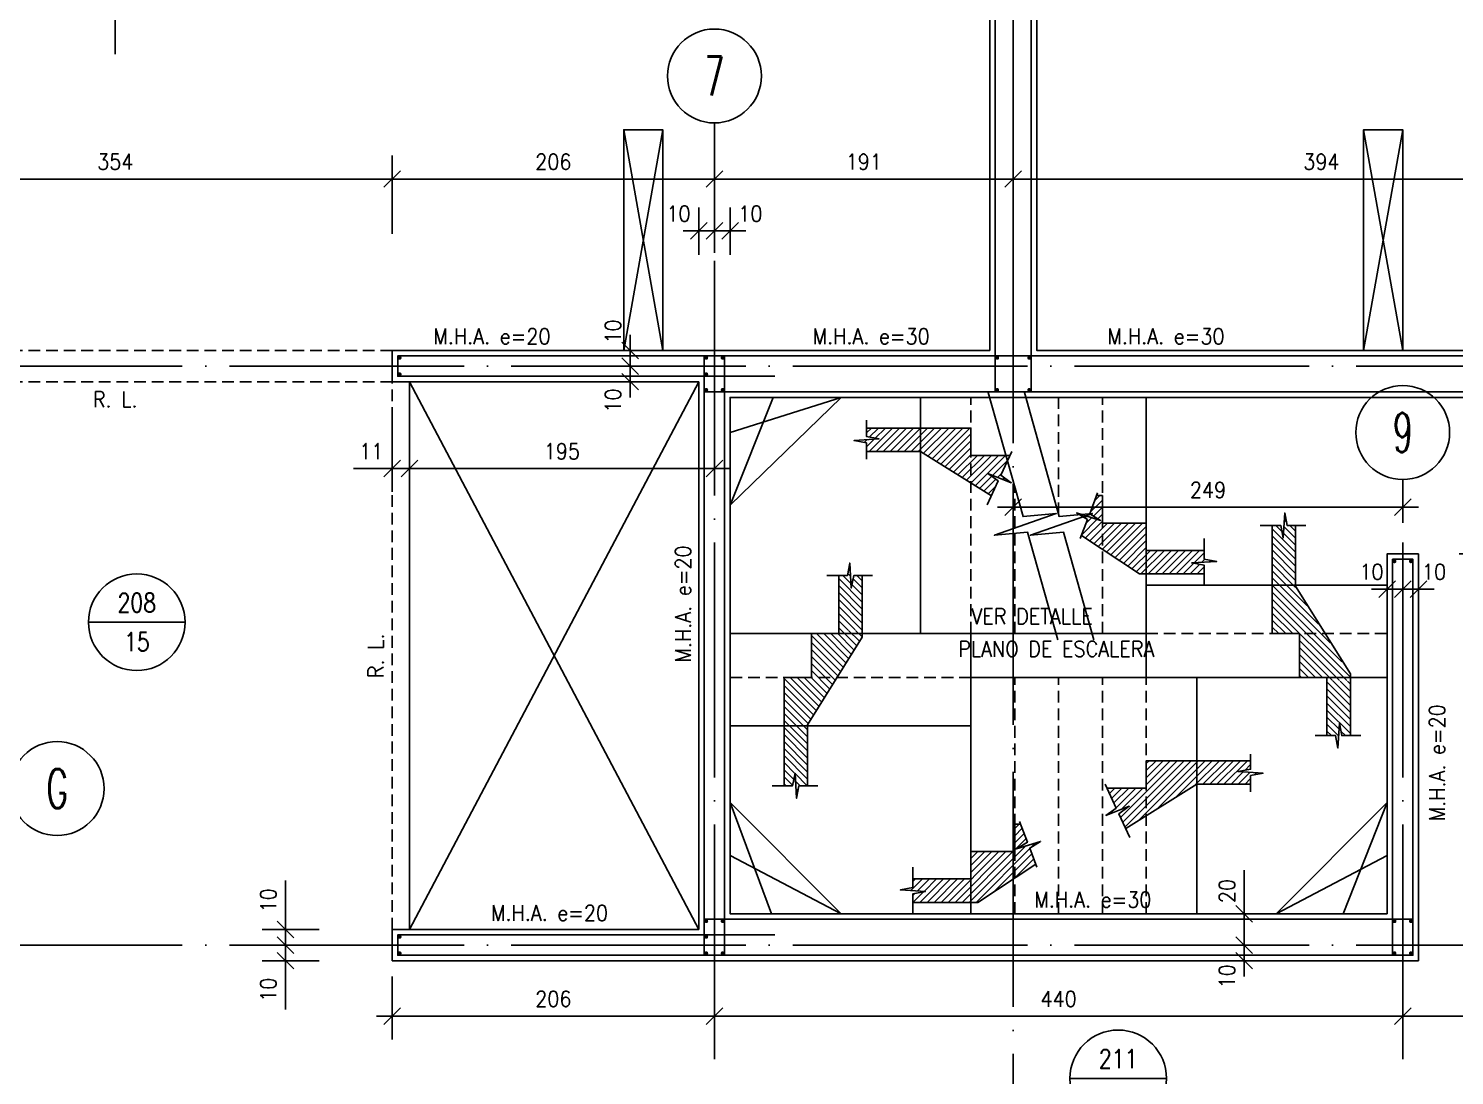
# Model space of a CAD drawing. Extents: x 2771 to 11885, y 4059 to 11529.
# Drawn here: x 5439 to 6351, y 5444 to 6113 of the extents above; entities that cross this region are included whole.
import ezdxf
from ezdxf.enums import TextEntityAlignment as Align

# ---------------------------------------------------------------- set-up
doc = ezdxf.new("R2010")
doc.units = 0
doc.header["$LTSCALE"] = 60
doc.header["$PDMODE"] = 1
doc.linetypes.add('EJES', pattern=[3, 2.5, -0.25, 0, -0.25])
doc.linetypes.add('HIDDEN2', pattern=[0.1875, 0.125, -0.0625])
doc.layers.get('0').update_dxf_attribs({"linetype": 'CONTINUOUS'})
doc.layers.get('DEFPOINTS').update_dxf_attribs({"linetype": 'CONTINUOUS'})
for name, color, linetype in [('CAJA', 1, 'CONTINUOUS'), ('CAJAP', 3, 'HIDDEN2'), ('COTAS', 3, 'CONTINUOUS'), ('CRUCES', 9, 'CONTINUOUS'), ('EJES', 1, 'EJES'), ('MALLA', 1, 'CONTINUOUS'), ('MUROS', 4, 'CONTINUOUS'), ('REFUERZOS', 3, 'HIDDEN2'), ('SECCION', 1, 'CONTINUOUS'), ('SHAFT', 1, 'CONTINUOUS'), ('TEXTOS', 2, 'CONTINUOUS'), ('VIGAS', 2, 'CONTINUOUS')]:
    doc.layers.add(name, color=color, linetype=linetype)
doc.layers.add('RLA-LOSAS', color=3, linetype='CONTINUOUS', lineweight=9)
doc.styles.add('COTAS', font='romans.shx', dxfattribs={"width": 0.9})
doc.styles.add('ROMANS', font='romans.shx', dxfattribs={"width": 0.9, "height": 10})
doc.dimstyles.new('50', dxfattribs={"dimtxt": 10, "dimasz": 1, "dimexe": 15, "dimexo": 0, "dimgap": 6, "dimtad": 1, "dimdec": 8, "dimdsep": 46, "dimtxsty": 'COTAS', "dimblk": '$COTA$', "dimcen": 0.09, "dimdle": 10, "dimclrd": 256, "dimclre": 256, "dimclrt": 2, "dimadec": 0, "dimazin": 0, "dimtfac": 1, "dimtdec": 8, "dimtmove": 0, "dimatfit": 2, "dimfxl": 35, "dimfxlon": 1, "dimtolj": 1, "dimarcsym": 0})

# ---------------------------------------------------------------- blocks, each defined once
blk = doc.blocks.new('$COTA$')
at = {"layer": 'COTAS'}
for p, q in [((0, -10), (0, 10)), ((10, 0), (-10, 0)), ((5.3, 5.3), (-5.3, -5.3))]:
    blk.add_line(p, q, dxfattribs=at)
blk = doc.blocks.new('*D24')
at = {"layer": 'COTAS', "lineweight": -2, "transparency": 16777216}
for p, q in [((5671.46, 5507.7), (5671.46, 5467.31)), ((5877.46, 5507.7), (5877.46, 5467.31)), ((5672.46, 5482.31), (5876.46, 5482.31))]:
    blk.add_line(p, q, dxfattribs=at)
at = {"layer": 'DEFPOINTS', "color": 0, "transparency": 16777216}
for p in [(5671.46, 5507.7), (5877.46, 5507.7), (5877.46, 5482.31)]:
    blk.add_point(p, dxfattribs=at)
at = {"layer": 'COTAS', "lineweight": -2, "transparency": 16777216, "rotation": 180}
blk.add_blockref('$COTA$', (5671.46, 5482.31), dxfattribs=at)
at = {"layer": 'COTAS', "lineweight": -2, "transparency": 16777216}
blk.add_blockref('$COTA$', (5877.46, 5482.31), dxfattribs=at)
at = {"layer": 'COTAS', "color": 2, "transparency": 16777216, "insert": (5774.46, 5493.31), "char_height": 10, "attachment_point": 5, "style": 'COTAS'}
blk.add_mtext('\\A1;206', dxfattribs=at)
blk = doc.blocks.new('*D34')
at = {"layer": 'COTAS', "lineweight": -2, "transparency": 16777216}
for p, q in [((5877.46, 5502.7), (5877.46, 5467.31)), ((6317.46, 5502.7), (6317.46, 5467.31)), ((5878.46, 5482.31), (6316.46, 5482.31))]:
    blk.add_line(p, q, dxfattribs=at)
at = {"layer": 'DEFPOINTS', "color": 0, "transparency": 16777216}
for p in [(5877.46, 5502.7), (6317.46, 5502.7), (6317.46, 5482.31)]:
    blk.add_point(p, dxfattribs=at)
at = {"layer": 'COTAS', "lineweight": -2, "transparency": 16777216, "rotation": 180}
blk.add_blockref('$COTA$', (5877.46, 5482.31), dxfattribs=at)
at = {"layer": 'COTAS', "lineweight": -2, "transparency": 16777216}
blk.add_blockref('$COTA$', (6317.46, 5482.31), dxfattribs=at)
at = {"layer": 'COTAS', "color": 2, "transparency": 16777216, "insert": (6097.46, 5493.31), "char_height": 10, "attachment_point": 5, "style": 'COTAS'}
blk.add_mtext('\\A1;440', dxfattribs=at)
blk = doc.blocks.new('*D36')
at = {"layer": 'COTAS', "lineweight": -2, "transparency": 16777216}
for p, q in [((6353.61, 5777.71), (6403.61, 5777.71)), ((6388.61, 5776.71), (6388.61, 5528.71)), ((6353.61, 5527.71), (6403.61, 5527.71))]:
    blk.add_line(p, q, dxfattribs=at)
at = {"layer": 'DEFPOINTS', "color": 0, "transparency": 16777216}
for p in [(6327.46, 5777.71), (6327.46, 5527.71), (6388.61, 5527.71)]:
    blk.add_point(p, dxfattribs=at)
at = {"layer": 'COTAS', "lineweight": -2, "transparency": 16777216}
for p, rotation in [((6388.61, 5777.71), 90), ((6388.61, 5527.71), 270)]:
    blk.add_blockref('$COTA$', p, dxfattribs=dict(at, rotation=rotation))
at = {"layer": 'COTAS', "color": 2, "transparency": 16777216, "insert": (6377.61, 5652.71), "char_height": 10, "attachment_point": 5, "rotation": 90, "style": 'COTAS'}
blk.add_mtext('\\A1;250', dxfattribs=at)
blk = doc.blocks.new('*D62')
at = {"layer": 'COTAS', "lineweight": -2, "transparency": 16777216}
for p, q in [((5671.46, 5982.23), (5671.46, 6032.23)), ((5877.46, 5982.23), (5877.46, 6032.23)), ((5672.46, 6017.23), (5876.46, 6017.23))]:
    blk.add_line(p, q, dxfattribs=at)
at = {"layer": 'DEFPOINTS', "color": 0, "transparency": 16777216}
for p in [(5877.46, 6017.23), (5671.46, 5972.4), (5877.46, 5972.07)]:
    blk.add_point(p, dxfattribs=at)
at = {"layer": 'COTAS', "lineweight": -2, "transparency": 16777216, "rotation": 180}
blk.add_blockref('$COTA$', (5671.46, 6017.23), dxfattribs=at)
at = {"layer": 'COTAS', "lineweight": -2, "transparency": 16777216}
blk.add_blockref('$COTA$', (5877.46, 6017.23), dxfattribs=at)
at = {"layer": 'COTAS', "color": 2, "transparency": 16777216, "insert": (5774.46, 6028.23), "char_height": 10, "attachment_point": 5, "style": 'COTAS'}
blk.add_mtext('\\A1;206', dxfattribs=at)
blk = doc.blocks.new('*D63')
at = {"layer": 'COTAS', "lineweight": -2, "transparency": 16777216}
for p, q in [((5877.46, 5982.23), (5877.46, 6032.23)), ((6068.46, 5982.23), (6068.46, 6032.23)), ((5878.46, 6017.23), (6067.46, 6017.23))]:
    blk.add_line(p, q, dxfattribs=at)
at = {"layer": 'DEFPOINTS', "color": 0, "transparency": 16777216}
for p in [(6068.46, 6017.23), (5877.46, 5972.07), (6068.46, 5972.4)]:
    blk.add_point(p, dxfattribs=at)
at = {"layer": 'COTAS', "lineweight": -2, "transparency": 16777216, "rotation": 180}
blk.add_blockref('$COTA$', (5877.46, 6017.23), dxfattribs=at)
at = {"layer": 'COTAS', "lineweight": -2, "transparency": 16777216}
blk.add_blockref('$COTA$', (6068.46, 6017.23), dxfattribs=at)
at = {"layer": 'COTAS', "color": 2, "transparency": 16777216, "insert": (5972.96, 6028.23), "char_height": 10, "attachment_point": 5, "style": 'COTAS'}
blk.add_mtext('\\A1;191', dxfattribs=at)
blk = doc.blocks.new('*D64')
at = {"layer": 'COTAS', "lineweight": -2, "transparency": 16777216}
for p, q in [((6068.46, 5982.23), (6068.46, 6032.23)), ((6462.46, 5982.23), (6462.46, 6032.23)), ((6069.46, 6017.23), (6461.46, 6017.23))]:
    blk.add_line(p, q, dxfattribs=at)
at = {"layer": 'DEFPOINTS', "color": 0, "transparency": 16777216}
for p in [(6462.46, 6017.23), (6068.46, 5972.4), (6462.46, 5974.4)]:
    blk.add_point(p, dxfattribs=at)
at = {"layer": 'COTAS', "lineweight": -2, "transparency": 16777216, "rotation": 180}
blk.add_blockref('$COTA$', (6068.46, 6017.23), dxfattribs=at)
at = {"layer": 'COTAS', "lineweight": -2, "transparency": 16777216}
blk.add_blockref('$COTA$', (6462.46, 6017.23), dxfattribs=at)
at = {"layer": 'COTAS', "color": 2, "transparency": 16777216, "insert": (6265.46, 6028.23), "char_height": 10, "attachment_point": 5, "style": 'COTAS'}
blk.add_mtext('\\A1;394', dxfattribs=at)
blk = doc.blocks.new('$EJE$')
at = {"color": 6}
blk.add_circle((0, 0), 30, dxfattribs=at)
at = {"color": 6, "style": 'COTAS', "width": 0.6}
blk.add_attdef('EJE', text='', height=25, dxfattribs=at).set_placement((0, 0), align=Align.MIDDLE)
blk = doc.blocks.new('*D138')
at = {"layer": 'COTAS', "lineweight": -2, "transparency": 16777216}
for p, q in [((5877.46, 5970.09), (5877.46, 5999.07)), ((5887.46, 5968.73), (5887.46, 5999.07)), ((5876.46, 5984.07), (5875.46, 5984.07)), ((5877.46, 5984.07), (5887.46, 5984.07)), ((5888.46, 5984.07), (5889.46, 5984.07))]:
    blk.add_line(p, q, dxfattribs=at)
at = {"layer": 'DEFPOINTS', "color": 0, "transparency": 16777216}
for p in [(5887.46, 5984.07), (5877.46, 5970.09), (5887.46, 5968.73)]:
    blk.add_point(p, dxfattribs=at)
at = {"layer": 'COTAS', "lineweight": -2, "transparency": 16777216}
blk.add_blockref('$COTA$', (5877.46, 5984.07), dxfattribs=at)
at = {"layer": 'COTAS', "lineweight": -2, "transparency": 16777216, "rotation": 180}
blk.add_blockref('$COTA$', (5887.46, 5984.07), dxfattribs=at)
at = {"layer": 'COTAS', "color": 2, "transparency": 16777216, "insert": (5900.42, 5995.07), "char_height": 10, "attachment_point": 5, "style": 'COTAS'}
blk.add_mtext('\\A1;10', dxfattribs=at)
blk = doc.blocks.new('*D139')
at = {"layer": 'COTAS', "lineweight": -2, "transparency": 16777216}
for p, q in [((6317.46, 5743.21), (6317.46, 5770.2)), ((6327.46, 5741.86), (6327.46, 5770.2)), ((6316.46, 5755.2), (6315.46, 5755.2)), ((6317.46, 5755.2), (6327.46, 5755.2)), ((6328.46, 5755.2), (6329.46, 5755.2))]:
    blk.add_line(p, q, dxfattribs=at)
at = {"layer": 'DEFPOINTS', "color": 0, "transparency": 16777216}
for p in [(6327.46, 5755.2), (6317.46, 5743.21), (6327.46, 5741.86)]:
    blk.add_point(p, dxfattribs=at)
at = {"layer": 'COTAS', "lineweight": -2, "transparency": 16777216}
blk.add_blockref('$COTA$', (6317.46, 5755.2), dxfattribs=at)
at = {"layer": 'COTAS', "lineweight": -2, "transparency": 16777216, "rotation": 180}
blk.add_blockref('$COTA$', (6327.46, 5755.2), dxfattribs=at)
at = {"layer": 'COTAS', "color": 2, "transparency": 16777216, "insert": (6337.46, 5766.2), "char_height": 10, "attachment_point": 5, "style": 'COTAS'}
blk.add_mtext('\\A1;10', dxfattribs=at)
blk = doc.blocks.new('*D142')
at = {"layer": 'COTAS', "lineweight": -2, "transparency": 16777216}
for p, q in [((5682.46, 5867.23), (5682.46, 5817.23)), ((5877.46, 5859.46), (5877.46, 5817.23)), ((5876.46, 5832.23), (5683.46, 5832.23))]:
    blk.add_line(p, q, dxfattribs=at)
at = {"layer": 'DEFPOINTS', "color": 0, "transparency": 16777216}
for p in [(5682.46, 5867.23), (5877.46, 5859.46), (5682.46, 5832.23)]:
    blk.add_point(p, dxfattribs=at)
at = {"layer": 'COTAS', "lineweight": -2, "transparency": 16777216, "rotation": 180}
blk.add_blockref('$COTA$', (5682.46, 5832.23), dxfattribs=at)
at = {"layer": 'COTAS', "lineweight": -2, "transparency": 16777216}
blk.add_blockref('$COTA$', (5877.46, 5832.23), dxfattribs=at)
at = {"layer": 'COTAS', "color": 2, "transparency": 16777216, "insert": (5779.96, 5843.23), "char_height": 10, "attachment_point": 5, "style": 'COTAS'}
blk.add_mtext('\\A1;195', dxfattribs=at)
blk = doc.blocks.new('*D143')
at = {"layer": 'COTAS', "lineweight": -2, "transparency": 16777216}
for p, q in [((5671.46, 5867.23), (5671.46, 5817.23)), ((5682.46, 5867.23), (5682.46, 5817.23)), ((5670.46, 5832.23), (5646.74, 5832.23)), ((5682.46, 5832.23), (5671.46, 5832.23)), ((5683.46, 5832.23), (5684.46, 5832.23))]:
    blk.add_line(p, q, dxfattribs=at)
at = {"layer": 'DEFPOINTS', "color": 0, "transparency": 16777216}
for p in [(5671.46, 5884.71), (5682.46, 5867.66), (5671.46, 5832.23)]:
    blk.add_point(p, dxfattribs=at)
at = {"layer": 'COTAS', "lineweight": -2, "transparency": 16777216}
blk.add_blockref('$COTA$', (5671.46, 5832.23), dxfattribs=at)
at = {"layer": 'COTAS', "lineweight": -2, "transparency": 16777216, "rotation": 180}
blk.add_blockref('$COTA$', (5682.46, 5832.23), dxfattribs=at)
at = {"layer": 'COTAS', "color": 2, "transparency": 16777216, "insert": (5658.1, 5843.23), "char_height": 10, "attachment_point": 5, "style": 'COTAS'}
blk.add_mtext('\\A1;11', dxfattribs=at)
blk = doc.blocks.new('*D144')
at = {"layer": 'COTAS', "lineweight": -2, "transparency": 16777216}
for p, q in [((5317.46, 5982.23), (5317.46, 6032.23)), ((5671.46, 5982.23), (5671.46, 6032.23)), ((5318.46, 6017.23), (5670.46, 6017.23))]:
    blk.add_line(p, q, dxfattribs=at)
at = {"layer": 'DEFPOINTS', "color": 0, "transparency": 16777216}
for p in [(5671.46, 6017.23), (5317.46, 5972.4), (5671.46, 5972.4)]:
    blk.add_point(p, dxfattribs=at)
at = {"layer": 'COTAS', "lineweight": -2, "transparency": 16777216, "rotation": 180}
blk.add_blockref('$COTA$', (5317.46, 6017.23), dxfattribs=at)
at = {"layer": 'COTAS', "lineweight": -2, "transparency": 16777216}
blk.add_blockref('$COTA$', (5671.46, 6017.23), dxfattribs=at)
at = {"layer": 'COTAS', "color": 2, "transparency": 16777216, "insert": (5494.46, 6028.23), "char_height": 10, "attachment_point": 5, "style": 'COTAS'}
blk.add_mtext('\\A1;354', dxfattribs=at)
blk = doc.blocks.new('*D151')
at = {"layer": 'COTAS', "lineweight": -2, "transparency": 16777216}
for p, q in [((6317.46, 5502.7), (6317.46, 5467.31)), ((6642.46, 5502.7), (6642.46, 5467.31)), ((6318.46, 5482.31), (6641.46, 5482.31))]:
    blk.add_line(p, q, dxfattribs=at)
at = {"layer": 'DEFPOINTS', "color": 0, "transparency": 16777216}
for p in [(6317.46, 5502.7), (6642.46, 5502.7), (6642.46, 5482.31)]:
    blk.add_point(p, dxfattribs=at)
at = {"layer": 'COTAS', "lineweight": -2, "transparency": 16777216, "rotation": 180}
blk.add_blockref('$COTA$', (6317.46, 5482.31), dxfattribs=at)
at = {"layer": 'COTAS', "lineweight": -2, "transparency": 16777216}
blk.add_blockref('$COTA$', (6642.46, 5482.31), dxfattribs=at)
at = {"layer": 'COTAS', "color": 2, "transparency": 16777216, "insert": (6479.96, 5493.31), "char_height": 10, "attachment_point": 5, "style": 'COTAS'}
blk.add_mtext('\\A1;325', dxfattribs=at)
blk = doc.blocks.new('*D161')
at = {"layer": 'COTAS', "lineweight": -2, "transparency": 16777216}
for p, q in [((6237.55, 5527.71), (6201.09, 5527.71)), ((6216.09, 5528.71), (6216.09, 5529.71)), ((6216.09, 5527.71), (6216.09, 5517.71)), ((6238.91, 5517.71), (6201.09, 5517.71)), ((6216.09, 5516.71), (6216.09, 5515.71))]:
    blk.add_line(p, q, dxfattribs=at)
at = {"layer": 'DEFPOINTS', "color": 0, "transparency": 16777216}
for p in [(6237.55, 5527.71), (6216.09, 5517.71), (6238.91, 5517.71)]:
    blk.add_point(p, dxfattribs=at)
at = {"layer": 'COTAS', "lineweight": -2, "transparency": 16777216}
for p, rotation in [((6216.09, 5527.71), 270), ((6216.09, 5517.71), 90)]:
    blk.add_blockref('$COTA$', p, dxfattribs=dict(at, rotation=rotation))
at = {"layer": 'COTAS', "color": 2, "transparency": 16777216, "insert": (6205.09, 5507.71), "char_height": 10, "attachment_point": 5, "rotation": 90, "style": 'COTAS'}
blk.add_mtext('\\A1;10', dxfattribs=at)
blk = doc.blocks.new('*D162')
at = {"layer": 'COTAS', "lineweight": -2, "transparency": 16777216}
for p, q in [((5624.76, 5527.71), (5588.3, 5527.71)), ((5603.3, 5528.71), (5603.3, 5529.71)), ((5603.3, 5527.71), (5603.3, 5517.71)), ((5624.76, 5517.71), (5588.3, 5517.71)), ((5603.3, 5516.71), (5603.3, 5486.49))]:
    blk.add_line(p, q, dxfattribs=at)
at = {"layer": 'DEFPOINTS', "color": 0, "transparency": 16777216}
for p in [(5603.3, 5527.71), (5624.76, 5527.71), (5624.76, 5517.71)]:
    blk.add_point(p, dxfattribs=at)
at = {"layer": 'COTAS', "lineweight": -2, "transparency": 16777216}
for p, rotation in [((5603.3, 5527.71), 270), ((5603.3, 5517.71), 90)]:
    blk.add_blockref('$COTA$', p, dxfattribs=dict(at, rotation=rotation))
at = {"layer": 'COTAS', "color": 2, "transparency": 16777216, "insert": (5592.3, 5499.14), "char_height": 10, "attachment_point": 5, "rotation": 90, "style": 'COTAS'}
blk.add_mtext('\\A1;10', dxfattribs=at)
blk = doc.blocks.new('*D197')
at = {"layer": 'COTAS', "lineweight": -2, "transparency": 16777216}
for p, q in [((5846.4, 5907.71), (5808.59, 5907.71)), ((5823.59, 5908.71), (5823.59, 5909.71)), ((5823.59, 5897.71), (5823.59, 5907.71)), ((5845.04, 5897.71), (5808.59, 5897.71)), ((5823.59, 5896.71), (5823.59, 5895.71))]:
    blk.add_line(p, q, dxfattribs=at)
at = {"layer": 'DEFPOINTS', "color": 0, "transparency": 16777216}
for p in [(5823.59, 5907.71), (5846.4, 5907.71), (5845.04, 5897.71)]:
    blk.add_point(p, dxfattribs=at)
at = {"layer": 'COTAS', "lineweight": -2, "transparency": 16777216}
for p, rotation in [((5823.59, 5907.71), 270), ((5823.59, 5897.71), 90)]:
    blk.add_blockref('$COTA$', p, dxfattribs=dict(at, rotation=rotation))
at = {"layer": 'COTAS', "color": 2, "transparency": 16777216, "insert": (5812.59, 5919.77), "char_height": 10, "attachment_point": 5, "rotation": 90, "style": 'COTAS'}
blk.add_mtext('\\A1;10', dxfattribs=at)
blk = doc.blocks.new('*D198')
at = {"layer": 'COTAS', "lineweight": -2, "transparency": 16777216}
for p, q in [((5823.59, 5898.71), (5823.59, 5899.71)), ((5845.04, 5897.71), (5808.59, 5897.71)), ((5823.59, 5897.71), (5823.59, 5887.71)), ((5846.4, 5887.71), (5808.59, 5887.71)), ((5823.59, 5886.71), (5823.59, 5885.71))]:
    blk.add_line(p, q, dxfattribs=at)
at = {"layer": 'DEFPOINTS', "color": 0, "transparency": 16777216}
for p in [(5845.04, 5897.71), (5823.59, 5887.71), (5846.4, 5887.71)]:
    blk.add_point(p, dxfattribs=at)
at = {"layer": 'COTAS', "lineweight": -2, "transparency": 16777216}
for p, rotation in [((5823.59, 5897.71), 270), ((5823.59, 5887.71), 90)]:
    blk.add_blockref('$COTA$', p, dxfattribs=dict(at, rotation=rotation))
at = {"layer": 'COTAS', "color": 2, "transparency": 16777216, "insert": (5812.59, 5875.64), "char_height": 10, "attachment_point": 5, "rotation": 90, "style": 'COTAS'}
blk.add_mtext('\\A1;10', dxfattribs=at)
blk = doc.blocks.new('*D199')
at = {"layer": 'COTAS', "lineweight": -2, "transparency": 16777216}
for p, q in [((5867.46, 5968.73), (5867.46, 5999.07)), ((5877.46, 5970.09), (5877.46, 5999.07)), ((5866.46, 5984.07), (5865.46, 5984.07)), ((5877.46, 5984.07), (5867.46, 5984.07)), ((5878.46, 5984.07), (5879.46, 5984.07))]:
    blk.add_line(p, q, dxfattribs=at)
at = {"layer": 'DEFPOINTS', "color": 0, "transparency": 16777216}
for p in [(5867.46, 5984.07), (5867.46, 5968.73), (5877.46, 5970.09)]:
    blk.add_point(p, dxfattribs=at)
at = {"layer": 'COTAS', "lineweight": -2, "transparency": 16777216}
blk.add_blockref('$COTA$', (5867.46, 5984.07), dxfattribs=at)
at = {"layer": 'COTAS', "lineweight": -2, "transparency": 16777216, "rotation": 180}
blk.add_blockref('$COTA$', (5877.46, 5984.07), dxfattribs=at)
at = {"layer": 'COTAS', "color": 2, "transparency": 16777216, "insert": (5854.49, 5995.07), "char_height": 10, "attachment_point": 5, "style": 'COTAS'}
blk.add_mtext('\\A1;10', dxfattribs=at)
blk = doc.blocks.new('*D200')
at = {"layer": 'COTAS', "lineweight": -2, "transparency": 16777216}
for p, q in [((6216.09, 5575.49), (6216.09, 5547.71)), ((6238.91, 5547.71), (6201.09, 5547.71)), ((6216.09, 5528.71), (6216.09, 5546.71)), ((6237.55, 5527.71), (6201.09, 5527.71))]:
    blk.add_line(p, q, dxfattribs=at)
at = {"layer": 'DEFPOINTS', "color": 0, "transparency": 16777216}
for p in [(6216.09, 5547.71), (6238.91, 5547.71), (6237.55, 5527.71)]:
    blk.add_point(p, dxfattribs=at)
at = {"layer": 'COTAS', "lineweight": -2, "transparency": 16777216}
for p, rotation in [((6216.09, 5547.71), 90), ((6216.09, 5527.71), 270)]:
    blk.add_blockref('$COTA$', p, dxfattribs=dict(at, rotation=rotation))
at = {"layer": 'COTAS', "color": 2, "transparency": 16777216, "insert": (6205.09, 5562.21), "char_height": 10, "attachment_point": 5, "rotation": 90, "style": 'COTAS'}
blk.add_mtext('\\A1;20', dxfattribs=at)
blk = doc.blocks.new('*D202')
at = {"layer": 'COTAS', "lineweight": -2, "transparency": 16777216}
for p, q in [((6068.46, 5806.57), (6068.46, 5822.52)), ((6317.46, 5806.57), (6317.46, 5822.52)), ((6316.46, 5807.52), (6069.46, 5807.52))]:
    blk.add_line(p, q, dxfattribs=at)
at = {"layer": 'DEFPOINTS', "color": 0, "transparency": 16777216}
for p in [(6068.46, 5807.52), (6068.46, 5806.57), (6317.46, 5806.57)]:
    blk.add_point(p, dxfattribs=at)
at = {"layer": 'COTAS', "lineweight": -2, "transparency": 16777216, "rotation": 180}
blk.add_blockref('$COTA$', (6068.46, 5807.52), dxfattribs=at)
at = {"layer": 'COTAS', "lineweight": -2, "transparency": 16777216}
blk.add_blockref('$COTA$', (6317.46, 5807.52), dxfattribs=at)
at = {"layer": 'COTAS', "color": 2, "transparency": 16777216, "insert": (6192.96, 5818.52), "char_height": 10, "attachment_point": 5, "style": 'COTAS'}
blk.add_mtext('\\A1;249', dxfattribs=at)
blk = doc.blocks.new('*D204')
at = {"layer": 'COTAS', "lineweight": -2, "transparency": 16777216}
for p, q in [((6307.46, 5741.86), (6307.46, 5770.2)), ((6317.46, 5743.21), (6317.46, 5770.2)), ((6306.46, 5755.2), (6305.46, 5755.2)), ((6317.46, 5755.2), (6307.46, 5755.2)), ((6318.46, 5755.2), (6319.46, 5755.2))]:
    blk.add_line(p, q, dxfattribs=at)
at = {"layer": 'DEFPOINTS', "color": 0, "transparency": 16777216}
for p in [(6307.46, 5755.2), (6317.46, 5743.21), (6307.46, 5741.86)]:
    blk.add_point(p, dxfattribs=at)
at = {"layer": 'COTAS', "lineweight": -2, "transparency": 16777216}
blk.add_blockref('$COTA$', (6307.46, 5755.2), dxfattribs=at)
at = {"layer": 'COTAS', "lineweight": -2, "transparency": 16777216, "rotation": 180}
blk.add_blockref('$COTA$', (6317.46, 5755.2), dxfattribs=at)
at = {"layer": 'COTAS', "color": 2, "transparency": 16777216, "insert": (6297.46, 5766.2), "char_height": 10, "attachment_point": 5, "style": 'COTAS'}
blk.add_mtext('\\A1;10', dxfattribs=at)
blk = doc.blocks.new('*D237')
at = {"layer": 'COTAS', "lineweight": -2, "transparency": 16777216}
for p, q in [((5603.3, 5538.71), (5603.3, 5568.92)), ((5624.76, 5537.71), (5588.3, 5537.71)), ((5603.3, 5527.71), (5603.3, 5537.71)), ((5624.76, 5527.71), (5588.3, 5527.71)), ((5603.3, 5526.71), (5603.3, 5525.71))]:
    blk.add_line(p, q, dxfattribs=at)
at = {"layer": 'DEFPOINTS', "color": 0, "transparency": 16777216}
for p in [(5624.76, 5537.71), (5603.3, 5527.71), (5624.76, 5527.71)]:
    blk.add_point(p, dxfattribs=at)
at = {"layer": 'COTAS', "lineweight": -2, "transparency": 16777216}
for p, rotation in [((5603.3, 5537.71), 270), ((5603.3, 5527.71), 90)]:
    blk.add_blockref('$COTA$', p, dxfattribs=dict(at, rotation=rotation))
at = {"layer": 'COTAS', "color": 2, "transparency": 16777216, "insert": (5592.3, 5556.28), "char_height": 10, "attachment_point": 5, "rotation": 90, "style": 'COTAS'}
blk.add_mtext('\\A1;10', dxfattribs=at)
blk = doc.blocks.new('LOSA')
at = {"color": 6, "linetype": 'Continuous'}
blk.add_line((-30.89, 0), (30.89, 0), dxfattribs=at)
at = {"color": 3, "linetype": 'Continuous'}
blk.add_circle((0, 0), 30.89, dxfattribs=at)
at = {"color": 2, "style": 'COTAS', "width": 0.8}
for tag, p in [('NUMERO', (0, 12.5)), ('E', (0, -12.5))]:
    blk.add_attdef(tag, text='', height=12, dxfattribs=at).set_placement(p, align=Align.MIDDLE)
at = {"layer": 'RLA-LOSAS', "style": 'COTAS', "flags": 1}
blk.add_attdef('DIRVER', text='', height=8.09, rotation=90, dxfattribs=at).set_placement((-30.45, 39.97), align=Align.MIDDLE)
at = {"layer": 'RLA-LOSAS', "linetype": 'ByBlock', "style": 'COTAS', "flags": 1}
blk.add_attdef('CUAVER', text='', height=8.09, rotation=90, dxfattribs=at).set_placement((-49.66, -4.86), align=Align.MIDDLE)
at = {"layer": 'RLA-LOSAS', "style": 'COTAS', "flags": 1}
blk.add_attdef('DIRHOR', text='', height=8.09, dxfattribs=at).set_placement((37.86, -29.26), align=Align.MIDDLE)
at = {"layer": 'RLA-LOSAS', "linetype": 'ByBlock', "style": 'COTAS', "flags": 1}
blk.add_attdef('CUAHOR', text='', height=8.09, dxfattribs=at).set_placement((-9.45, -47.67), align=Align.MIDDLE)
at = {"layer": 'RLA-LOSAS', "style": 'COTAS', "width": 0.7, "flags": 1}
blk.add_attdef('CONTRAFLECHA', text='', height=10, dxfattribs=at).set_placement((0, -67.5), align=Align.MIDDLE)

msp = doc.modelspace()

# ---------------------------------------------------------------- hatches: boundary and pattern name
at = {"layer": 'SECCION'}
h = msp.add_hatch(dxfattribs=at)
h.set_pattern_fill('ANSI31', color=9)
h.set_pattern_definition([(45, (-114726.9315, -71005.0008), (-2.24506403, 2.24506403), [])])
h.paths.add_polyline_path([(6009.15391292, 5843.11697482), (6009.15391292, 5858.11697482), (6041.45585631, 5858.11697482), (6041.45585631, 5822.92826019)])
h.paths.add_polyline_path([(5974.68267339, 5852.61697482), (5974.68267339, 5858.11697482), (6009.15391292, 5858.11697482), (6009.15391292, 5843.11697482), (5974.68267339, 5843.11697482), (5974.68267339, 5848.61697482), (5966.68267339, 5850.11697482), (5982.68267339, 5851.11697482)])
h.paths.add_polyline_path([(6066.49854055, 5840.61697482), (6060.59057828, 5827.89003778), (6067.21528044, 5823.16105045), (6052.28165903, 5828.99088334), (6058.9063612, 5824.261896), (6054.50214493, 5814.77432981), (6041.45585631, 5822.92826019), (6041.45585631, 5840.61697482)])
h = msp.add_hatch(dxfattribs=at)
h.set_pattern_fill('ANSI31', color=9)
h.set_pattern_definition([(45, (-3412.9374, -1005.3148), (-2.245064, 2.245064), [])])
h.paths.add_polyline_path([(6112.03259617, 5789.34290631), (6115.92415618, 5799.59364378), (6108.9773685, 5803.83535816), (6124.29062891, 5799.09151419), (6117.34384122, 5803.33322857), (6121.73201107, 5814.89208334), (6125.45585631, 5814.89208334), (6125.45585631, 5797.39208334), (6153.45585631, 5797.39208334), (6153.45585631, 5779.89208334), (6190.56190981, 5779.89208334), (6190.56190981, 5774.39208334), (6198.56190981, 5772.89208334), (6182.56190981, 5771.89208334), (6190.56190981, 5770.39208334), (6190.56190981, 5764.89208334), (6149.15391292, 5764.89208334)])
h = msp.add_hatch(dxfattribs=at)
h.set_pattern_fill('ANSI31', color=9, angle=90)
h.set_pattern_definition([(135, (1503.361, -5), (-2.245064, -2.245064), [])])
h.paths.add_polyline_path([(6249.0070609, 5795.87691061), (6243.5070609, 5795.87691061), (6242.0070609, 5803.87691061), (6241.0070609, 5787.87691061), (6239.5070609, 5795.87691061), (6234.0070609, 5795.87691061), (6234.0070609, 5757.70691493), (6249.0070609, 5757.70691493)])
h.paths.add_polyline_path([(6249.0070609, 5756.00885833), (6249.0070609, 5757.70691493), (6234.0070609, 5757.70691493), (6234.0070609, 5726.70691493), (6251.5070609, 5726.70691493), (6267.32077552, 5726.70691493)])
h.paths.add_polyline_path([(6251.5070609, 5698.70691493), (6269.0070609, 5698.70691493), (6269.0070609, 5696.70691493), (6269.3373941, 5696.70691493), (6284.0070609, 5696.20691493), (6284.0070609, 5700.00885833), (6267.32077552, 5726.70691493), (6251.5070609, 5726.70691493)])
h.paths.add_polyline_path([(6278.5070609, 5661.60086144), (6284.0070609, 5661.60086144), (6284.0070609, 5696.70691493), (6269.0070609, 5696.70691493), (6269.0070609, 5661.60086144), (6274.5070609, 5661.60086144), (6276.0070609, 5653.60086144), (6277.0070609, 5669.60086144)])
h = msp.add_hatch(dxfattribs=at)
h.set_pattern_fill('ANSI31', color=9, angle=270)
h.set_pattern_definition([(315, (10687.605, 11430.4138), (2.245064, 2.245064), [])])
h.paths.add_polyline_path([(5936.95870843, 5629.53691925), (5931.45870843, 5629.53691925), (5929.95870843, 5621.53691925), (5928.95870843, 5637.53691925), (5927.45870843, 5629.53691925), (5921.95870843, 5629.53691925), (5921.95870843, 5667.70691493), (5936.95870843, 5667.70691493)])
h.paths.add_polyline_path([(5936.95870843, 5669.40497154), (5936.95870843, 5667.70691493), (5921.95870843, 5667.70691493), (5921.95870843, 5698.70691493), (5939.45870843, 5698.70691493), (5955.27242306, 5698.70691493)])
h.paths.add_polyline_path([(5956.95870843, 5728.70691493), (5956.95870843, 5726.70691493), (5939.45870843, 5726.70691493), (5939.45870843, 5698.70691493), (5955.27242306, 5698.70691493), (5971.95870843, 5725.40497154), (5971.95870843, 5729.20691493), (5957.28904164, 5728.70691493)])
h.paths.add_polyline_path([(5962.45870843, 5763.81296842), (5956.95870843, 5763.81296842), (5956.95870843, 5728.70691493), (5971.95870843, 5728.70691493), (5971.95870843, 5763.81296842), (5966.45870843, 5763.81296842), (5964.95870843, 5755.81296842), (5963.95870843, 5771.81296842)])
h = msp.add_hatch(dxfattribs=at)
h.set_pattern_fill('ANSI31', color=9)
h.set_pattern_definition([(45, (-114751.464, -71217.6046), (-2.24506403, 2.24506403), [])])
h.paths.add_polyline_path([(6185.75779971, 5630.51314103), (6185.75779971, 5645.51314103), (6153.45585631, 5645.51314103), (6153.45585631, 5610.32442641)])
h.paths.add_polyline_path([(6220.22903924, 5640.01314103), (6220.22903924, 5645.51314103), (6185.75779971, 5645.51314103), (6185.75779971, 5630.51314103), (6220.22903924, 5630.51314103), (6220.22903924, 5636.01314103), (6228.22903924, 5637.51314103), (6212.22903924, 5638.51314103)])
h.paths.add_polyline_path([(6128.41317207, 5628.01314103), (6134.32113435, 5615.286204), (6127.69643218, 5610.55721666), (6142.6300536, 5616.38704955), (6136.00535143, 5611.65806221), (6140.4095677, 5602.17049602), (6153.45585631, 5610.32442641), (6153.45585631, 5628.01314103)])
h = msp.add_hatch(dxfattribs=at)
h.set_pattern_fill('ANSI31', color=9)
h.set_pattern_definition([(45, (-3437.47, -1215.2493), (-2.245064, 2.245064), [])])
h.paths.add_polyline_path([(6082.87911646, 5579.40839652), (6078.98755644, 5589.65913399), (6085.93434413, 5593.90084837), (6070.62108372, 5589.1570044), (6077.56787141, 5593.39871878), (6073.17970156, 5604.95757355), (6069.45585631, 5604.95757355), (6069.45585631, 5587.45757355), (6041.45585631, 5587.45757355), (6041.45585631, 5569.95757355), (6004.34980282, 5569.95757355), (6004.34980282, 5564.45757355), (5996.34980282, 5562.95757355), (6012.34980282, 5561.95757355), (6004.34980282, 5560.45757355), (6004.34980282, 5554.95757355), (6045.75779971, 5554.95757355)])

# ---------------------------------------------------------------- linework, layer by layer
at = {"layer": 'CAJA'}
msp.add_line((6307.45585631, 5732.70691493), (6307.45585631, 5747.70691493), dxfattribs=at)
at = {"layer": 'CAJAP'}
for p, q in [((6041.45585631, 5726.70691493), (6041.45585631, 5877.70691493)), ((6097.45585631, 5802.94664634), (6097.45585631, 5877.70691493)), ((6125.45585631, 5726.70691493), (6125.45585631, 5877.70691493)), ((6069.45585631, 5726.70691493), (6069.45585631, 5820.39690654)), ((6153.45585631, 5726.70691493), (6307.45585631, 5726.70691493)), ((6041.45585631, 5698.70691493), (5887.45585631, 5698.70691493)), ((6069.45585631, 5547.70691493), (6069.45585631, 5698.70691493)), ((6097.45585631, 5547.70691493), (6097.45585631, 5698.70691493)), ((6125.45585631, 5547.70691493), (6125.45585631, 5698.70691493)), ((6153.45585631, 5547.70691493), (6153.45585631, 5698.70691493))]:
    msp.add_line(p, q, dxfattribs=at)
at = {"layer": 'CRUCES'}
for p, q in [((5844.45585631, 6048.70691493), (5819.45585631, 5907.70691493)), ((5844.45585631, 5907.70691493), (5819.45585631, 6048.70691493)), ((6317.45585631, 6048.70691493), (6292.45585631, 5907.70691493)), ((6317.45585631, 5907.70691493), (6292.45585631, 6048.70691493)), ((5682.45585631, 5537.70691493), (5867.45585631, 5887.70691493)), ((5682.45585631, 5887.70691493), (5867.45585631, 5537.70691493)), ((5887.45585631, 5855.16223662), (5958.45585631, 5877.70691493)), ((5887.45585631, 5808.70691493), (5914.97113551, 5877.70691493)), ((5887.45585631, 5618.70691493), (5913.92556863, 5547.70691493)), ((6307.45585631, 5618.70691493), (6279.33837787, 5547.70691493)), ((5958.45585631, 5547.70691493), (5887.45585631, 5584.99073973)), ((6307.45585631, 5584.99073973), (6236.45585631, 5547.70691493))]:
    msp.add_line(p, q, dxfattribs=at)
for points in [[(6096.9369058, 5722.72899131), (6077.59798034, 5791.45971915), (6056.3983248, 5789.56938681), (6095.96460089, 5803.4186852), (6074.76494535, 5801.52835286), (6052.48628835, 5880.70691493)], [(6120.02688532, 5722.72899131), (6100.68795985, 5791.45971915), (6079.48830431, 5789.56938681), (6119.05458041, 5803.4186852), (6097.85492486, 5801.52835286), (6075.57626787, 5880.70691493)]]:
    msp.add_lwpolyline(points, dxfattribs=at)
at = {"layer": 'EJES'}
for points in [[(5494.45585631, 6097.05397631), (5494.45585631, 6873.70691493)], [(6068.45585631, 4407.70691493), (6068.45585631, 6873.70691493)], [(5877.45585631, 5454.78368837), (5877.45585631, 6053.0765561)], [(3946.45585631, 5897.70691493), (7044.95585631, 5897.70691493)], [(6317.45585631, 5454.78368837), (6317.45585631, 5825.23172331)], [(3946.45585631, 5527.70691493), (7044.95585631, 5527.70691493)]]:
    msp.add_lwpolyline(points, dxfattribs=at)
at = {"layer": 'MALLA'}
for p, q in [((5870.95585631, 5891.20691493), (5870.95585631, 5904.20691493)), ((5883.95585631, 5881.20691493), (5883.95585631, 5904.20691493)), ((6079.95585631, 5904.20691493), (6056.95585631, 5904.20691493)), ((6056.95585631, 5904.20691493), (6079.95585631, 5904.20691493)), ((6056.95585631, 5904.20691493), (6056.95585631, 5881.20691493)), ((6079.95585631, 5904.20691493), (6079.95585631, 5881.20691493)), ((5870.95585631, 5891.20691493), (5915.95585631, 5891.20691493)), ((5883.95585631, 5881.20691493), (5870.95585631, 5881.20691493)), ((5883.95585631, 5544.20691493), (5870.95585631, 5544.20691493)), ((5883.95585631, 5544.20691493), (5883.95585631, 5521.20691493)), ((6310.95585631, 5544.20691493), (6323.95585631, 5544.20691493)), ((6310.95585631, 5544.20691493), (6310.95585631, 5521.20691493)), ((5870.95585631, 5534.20691493), (5915.95585631, 5534.20691493)), ((5870.95585631, 5534.20691493), (5870.95585631, 5521.20691493))]:
    msp.add_line(p, q, dxfattribs=at)
msp.add_lwpolyline([(5870.95585631, 5891.20691493), (5870.95585631, 5534.20691493), (5674.95585631, 5534.20691493), (5674.95585631, 5521.20691493), (6323.95585631, 5521.20691493), (6323.95585631, 5774.20691493), (6310.95585631, 5774.20691493), (6310.95585631, 5544.20691493), (5883.95585631, 5544.20691493), (5883.95585631, 5881.20691493), (6458.95585631, 5881.20691493), (6458.95585631, 5904.20691493), (6079.95585631, 5904.20691493), (6079.95585631, 6425.20691493), (6056.95585631, 6425.20691493), (6056.95585631, 5904.20691493), (5674.95585631, 5904.20691493), (5674.95585631, 5891.20691493)], close=True, dxfattribs=at)
for points in [[(5675.58085631, 5902.95691493, 1.25, 1.25, -1), (5676.83085631, 5902.95691493, 1.25, 1.25, -1)], [(5871.58085631, 5902.95691493, 1.25, 1.25, -1), (5872.83085631, 5902.95691493, 1.25, 1.25, -1)], [(5882.08085631, 5902.95691493, 1.25, 1.25, -1), (5883.33085631, 5902.95691493, 1.25, 1.25, -1)], [(6057.58085631, 5902.95691493, 1.25, 1.25, -1), (6058.83085631, 5902.95691493, 1.25, 1.25, -1)], [(6057.58085631, 5902.95691493, 1.25, 1.25, -1), (6058.83085631, 5902.95691493, 1.25, 1.25, -1)], [(6078.08085631, 5902.95691493, 1.25, 1.25, -1), (6079.33085631, 5902.95691493, 1.25, 1.25, -1)], [(6078.08085631, 5902.95691493, 1.25, 1.25, -1), (6079.33085631, 5902.95691493, 1.25, 1.25, -1)], [(5675.58085631, 5892.45691493, 1.25, 1.25, -1), (5676.83085631, 5892.45691493, 1.25, 1.25, -1)], [(5871.58085631, 5892.45691493, 1.25, 1.25, -1), (5872.83085631, 5892.45691493, 1.25, 1.25, -1)], [(5871.58085631, 5882.45691493, 1.25, 1.25, -1), (5872.83085631, 5882.45691493, 1.25, 1.25, -1)], [(5882.08085631, 5882.45691493, 1.25, 1.25, -1), (5883.33085631, 5882.45691493, 1.25, 1.25, -1)], [(6057.58085631, 5882.45691493, 1.25, 1.25, -1), (6058.83085631, 5882.45691493, 1.25, 1.25, -1)], [(6078.08085631, 5882.45691493, 1.25, 1.25, -1), (6079.33085631, 5882.45691493, 1.25, 1.25, -1)], [(6311.58085631, 5772.95691493, 1.25, 1.25, -1), (6312.83085631, 5772.95691493, 1.25, 1.25, -1)], [(6322.08085631, 5772.95691493, 1.25, 1.25, -1), (6323.33085631, 5772.95691493, 1.25, 1.25, -1)], [(5871.58085631, 5542.95691493, 1.25, 1.25, -1), (5872.83085631, 5542.95691493, 1.25, 1.25, -1)], [(5882.08085631, 5542.95691493, 1.25, 1.25, -1), (5883.33085631, 5542.95691493, 1.25, 1.25, -1)], [(6311.58085631, 5542.95691493, 1.25, 1.25, -1), (6312.83085631, 5542.95691493, 1.25, 1.25, -1)], [(6322.08085631, 5542.95691493, 1.25, 1.25, -1), (6323.33085631, 5542.95691493, 1.25, 1.25, -1)], [(5675.58085631, 5532.95691493, 1.25, 1.25, -1), (5676.83085631, 5532.95691493, 1.25, 1.25, -1)], [(5871.58085631, 5532.95691493, 1.25, 1.25, -1), (5872.83085631, 5532.95691493, 1.25, 1.25, -1)], [(5675.58085631, 5522.45691493, 1.25, 1.25, -1), (5676.83085631, 5522.45691493, 1.25, 1.25, -1)], [(5871.58085631, 5522.45691493, 1.25, 1.25, -1), (5872.83085631, 5522.45691493, 1.25, 1.25, -1)], [(5882.08085631, 5522.45691493, 1.25, 1.25, -1), (5883.33085631, 5522.45691493, 1.25, 1.25, -1)], [(6311.58085631, 5522.45691493, 1.25, 1.25, -1), (6312.83085631, 5522.45691493, 1.25, 1.25, -1)], [(6322.08085631, 5522.45691493, 1.25, 1.25, -1), (6323.33085631, 5522.45691493, 1.25, 1.25, -1)]]:
    msp.add_lwpolyline(points, format="xyseb", close=True, dxfattribs=at)
at = {"layer": 'MUROS'}
msp.add_lwpolyline([(5867.45585631, 5887.70691493), (5867.45585631, 5537.70691493), (5671.45585631, 5537.70691493), (5671.45585631, 5517.70691493), (6327.45585631, 5517.70691493), (6327.45585631, 5777.70691493), (6307.45585631, 5777.70691493), (6307.45585631, 5547.70691493), (5887.45585631, 5547.70691493), (5887.45585631, 5877.70691493), (6462.45585631, 5877.70691493), (6462.45585631, 5907.70691493), (6083.45585631, 5907.70691493), (6083.45585631, 6428.70691493), (6053.45585631, 6428.70691493), (6053.45585631, 5907.70691493), (5671.45585631, 5907.70691493), (5671.45585631, 5887.70691493)], close=True, dxfattribs=at)
at = {"layer": 'REFUERZOS'}
for p, q in [((5671.45585631, 5907.70691493), (5317.45585631, 5907.70691493)), ((5671.45585631, 5887.70691493), (5317.45585631, 5887.70691493)), ((5671.45585631, 5537.70691493), (5671.45585631, 5887.70691493))]:
    msp.add_line(p, q, dxfattribs=at)
at = {"layer": 'SECCION', "color": 9}
for points in [[(5974.68267339, 5838.11697482), (5974.68267339, 5848.61697482), (5966.68267339, 5850.11697482), (5982.68267339, 5851.11697482), (5974.68267339, 5852.61697482), (5974.68267339, 5863.11697482)], [(6067.63971932, 5843.07530302), (6060.59057828, 5827.89003778), (6067.21528044, 5823.16105045), (6052.28165903, 5828.99088334), (6058.9063612, 5824.261896), (6051.85722016, 5809.07663076)], [(6122.38650792, 5816.61609), (6117.34384122, 5803.33322857), (6124.29062891, 5799.09151419), (6108.9773685, 5803.83535816), (6115.92415618, 5799.59364378), (6111.33016285, 5787.49263045)], [(6255.59704506, 5795.87691061), (6243.5070609, 5795.87691061), (6242.0070609, 5803.87691061), (6241.0070609, 5787.87691061), (6239.5070609, 5795.87691061), (6226.40882929, 5795.87691061)], [(6190.56190981, 5758.30209917), (6190.56190981, 5770.39208334), (6182.56190981, 5771.89208334), (6198.56190981, 5772.89208334), (6190.56190981, 5774.39208334), (6190.56190981, 5787.49031495)], [(5978.5486926, 5763.81296842), (5966.45870843, 5763.81296842), (5964.95870843, 5755.81296842), (5963.95870843, 5771.81296842), (5962.45870843, 5763.81296842), (5949.36047682, 5763.81296842)], [(6290.59704506, 5661.60086144), (6278.5070609, 5661.60086144), (6277.0070609, 5669.60086144), (6276.0070609, 5653.60086144), (6274.5070609, 5661.60086144), (6261.40882929, 5661.60086144)], [(6220.22903924, 5625.51314103), (6220.22903924, 5636.01314103), (6228.22903924, 5637.51314103), (6212.22903924, 5638.51314103), (6220.22903924, 5640.01314103), (6220.22903924, 5649.75516515)], [(5943.5486926, 5629.53691925), (5931.45870843, 5629.53691925), (5929.95870843, 5621.53691925), (5928.95870843, 5637.53691925), (5927.45870843, 5629.53691925), (5914.36047682, 5629.53691925)], [(6127.27199331, 5630.47146923), (6134.32113435, 5615.286204), (6127.69643218, 5610.55721666), (6142.6300536, 5616.38704955), (6136.00535143, 5611.65806221), (6143.05449247, 5596.47279698)], [(6072.52520471, 5606.68158021), (6077.56787141, 5593.39871878), (6070.62108372, 5589.1570044), (6085.93434413, 5593.90084837), (6078.98755644, 5589.65913399), (6083.58154978, 5577.55812067)], [(6004.34980282, 5548.36758938), (6004.34980282, 5560.45757355), (6012.34980282, 5561.95757355), (5996.34980282, 5562.95757355), (6004.34980282, 5564.45757355), (6004.34980282, 5577.55580516)]]:
    msp.add_lwpolyline(points, dxfattribs=at)
at = {"layer": 'SECCION'}
for points in [[(5974.68267339, 5858.11697482), (6041.45585631, 5858.11697482), (6041.45585631, 5840.61697482), (6066.49854055, 5840.61697482)], [(5974.68267339, 5843.11697482), (6009.15391292, 5843.11697482), (6054.50214493, 5814.77432981)], [(6190.56190981, 5779.89208334), (6153.45585631, 5779.89208334), (6153.45585631, 5797.39208334), (6125.45585631, 5797.39208334), (6125.45585631, 5814.89208334), (6121.73201107, 5814.89208334)], [(6190.56190981, 5764.89208334), (6149.15391292, 5764.89208334), (6112.03259617, 5789.34290631)], [(6269.0070609, 5661.60086144), (6269.0070609, 5698.70691493), (6251.5070609, 5698.70691493), (6251.5070609, 5726.70691493), (6234.0070609, 5726.70691493), (6234.0070609, 5795.87691061)], [(6284.0070609, 5661.60086144), (6284.0070609, 5701.00885833), (6249.0070609, 5757.00885833), (6249.0070609, 5795.87691061)], [(5956.95870843, 5763.81296842), (5956.95870843, 5726.70691493), (5939.45870843, 5726.70691493), (5939.45870843, 5698.70691493), (5921.95870843, 5698.70691493), (5921.95870843, 5629.53691925)], [(5971.95870843, 5763.81296842), (5971.95870843, 5724.40497154), (5936.95870843, 5668.40497154), (5936.95870843, 5629.53691925)], [(6220.22903924, 5645.51314103), (6153.45585631, 5645.51314103), (6153.45585631, 5628.01314103), (6128.41317207, 5628.01314103)], [(6220.22903924, 5630.51314103), (6185.75779971, 5630.51314103), (6140.4095677, 5602.17049602)], [(6004.34980282, 5569.95757355), (6041.45585631, 5569.95757355), (6041.45585631, 5587.45757355), (6069.45585631, 5587.45757355), (6069.45585631, 5604.95757355), (6073.17970156, 5604.95757355)], [(6004.34980282, 5554.95757355), (6045.75779971, 5554.95757355), (6082.87911646, 5579.40839652)]]:
    msp.add_lwpolyline(points, dxfattribs=at)
at = {"layer": 'SHAFT'}
msp.add_line((5844.45585631, 5955.59239478), (5844.45585631, 6039.84828894), dxfattribs=at)
for points in [[(5844.45585631, 5907.70691493), (5819.45585631, 5907.70691493), (5819.45585631, 6048.70691493), (5844.45585631, 6048.70691493)], [(6317.45585631, 5907.70691493), (6292.45585631, 5907.70691493), (6292.45585631, 6048.70691493), (6317.45585631, 6048.70691493)], [(5887.45585631, 5877.70691493), (5887.45585631, 5808.70691493), (5958.45585631, 5877.70691493)], [(5887.45585631, 5547.70691493), (5887.45585631, 5618.70691493), (5958.45585631, 5547.70691493)], [(6307.45585631, 5547.70691493), (6307.45585631, 5618.70691493), (6236.45585631, 5547.70691493)]]:
    msp.add_lwpolyline(points, close=True, dxfattribs=at)
at = {"layer": 'VIGAS'}
for p, q in [((5682.45585631, 5537.70691493), (5682.45585631, 5887.70691493)), ((6009.15391292, 5726.70691493), (6009.15391292, 5877.70691493)), ((6153.45585631, 5726.70691493), (6153.45585631, 5877.70691493)), ((6153.45585631, 5757.70691493), (6307.45585631, 5757.70691493)), ((5887.45585631, 5726.70691493), (6041.45585631, 5726.70691493)), ((6041.45585631, 5726.70691493), (6153.45585631, 5726.70691493)), ((6041.45585631, 5698.70691493), (6041.45585631, 5726.70691493)), ((6153.45585631, 5698.70691493), (6153.45585631, 5726.70691493)), ((6041.45585631, 5547.70691493), (6041.45585631, 5698.70691493)), ((6041.45585631, 5698.70691493), (6153.45585631, 5698.70691493)), ((6153.45585631, 5698.70691493), (6307.45585631, 5698.70691493)), ((6185.75779971, 5547.70691493), (6185.75779971, 5698.70691493)), ((5887.45585631, 5667.70691493), (6041.45585631, 5667.70691493))]:
    msp.add_line(p, q, dxfattribs=at)

# ---------------------------------------------------------------- block references
for name, p, values in [('$EJE$', (5877.45585631, 6083.0765561), {'EJE': '7'}), ('$EJE$', (6317.45585631, 5855.23172331), {'EJE': '9'}), ('LOSA', (5508.18421997, 5734.00871237), {'NUMERO': '208', 'E': '15'}), ('$EJE$', (5457.26710255, 5627.70691493), {'EJE': 'G'}), ('LOSA', (6135.56172369, 5442.49665451), {'NUMERO': '211', 'E': '15'})]:
    msp.add_blockref(name, p).add_auto_attribs(values)

# ---------------------------------------------------------------- texts
at = {"layer": 'TEXTOS', "style": 'ROMANS', "width": 0.9}
for s, p in [('M.H.A. e=20', (5735.22250522, 5916.70691493)), ('M.H.A. e=30', (5977.63967976, 5916.70691493)), ('M.H.A. e=30', (6166.10868052, 5916.70691493)), ('R. L.', (5494.44409181, 5876.38839375)), ('VER DETALLE  ', (6086.74570664, 5737.868012)), (' PLANO DE ESCALERA', (6092.92107738, 5716.98119852)), ('M.H.A. e=30', (6119.36834038, 5556.71350563)), ('M.H.A. e=20', (5772.02062466, 5548.19575066))]:
    msp.add_text(s, height=10, dxfattribs=at).set_placement(p, align=Align.MIDDLE)
for s, p in [('M.H.A. e=20', (5857.42004835, 5745.66571628)), ('R. L.', (5660.9478576, 5712.50937369)), ('M.H.A. e=20', (6339.45585631, 5644.16166593))]:
    msp.add_text(s, height=10, rotation=90, dxfattribs=at).set_placement(p, align=Align.MIDDLE)

# ---------------------------------------------------------------- dimensions: what is measured, and where the dimension line sits
at = {"layer": 'COTAS'}
for base, p1, p2, picture, middle in [((5671.4558563143, 6017.2344090487), (5317.4558563143, 5972.397539949), (5671.4558563143, 5972.397539949), '*D144', (5494.4558563143, 6028.2344090487)), ((6068.4558563143, 5807.5242157274), (6317.4558563143, 5806.5731736584), (6068.4558563143, 5806.5731736584), '*D202', (6192.9558563143, 5818.5242157274)), ((5877.4558563143, 5482.3140779165), (5671.4558563143, 5507.6974964591), (5877.4558563143, 5507.6974964591), '*D24', (5774.4558563143, 5493.3140779165)), ((6642.4558563143, 5482.3140779165), (6317.4558563143, 5502.6974964591), (6642.4558563143, 5502.6974964591), '*D151', (6479.9558563143, 5493.3140779165))]:
    dim = msp.add_linear_dim(base=base, p1=p1, p2=p2, dimstyle='50', dxfattribs=at)
    dim.commit()
    dim.dimension.update_dxf_attribs({"geometry": picture, "text_midpoint": middle})
for base, p1, p2, picture, middle in [((5877.4558563143, 6017.2344090487), (5671.4558563143, 5972.397539949), (5877.4558563143, 5972.0705020659), '*D62', (5774.4558563143, 6028.2344090487)), ((6068.4558563143, 6017.2344090487), (5877.4558563143, 5972.0705020659), (6068.4558563143, 5972.397539949), '*D63', (5972.9558563143, 6028.2344090487)), ((6462.4558563143, 6017.2344090487), (6068.4558563143, 5972.397539949), (6462.4558563143, 5974.397539949), '*D64', (6265.4558563143, 6028.2344090487)), ((6317.4558563143, 5482.3140779165), (5877.4558563143, 5502.6974964591), (6317.4558563143, 5502.6974964591), '*D34', (6097.4558563143, 5493.3140779165))]:
    dim = msp.add_linear_dim(base=base, p1=p1, p2=p2, dimstyle='50', override={"dimtmove": 1}, dxfattribs=at)
    dim.commit()
    dim.dimension.update_dxf_attribs({"geometry": picture, "text_midpoint": middle})
for base, p1, p2, angle, picture, middle in [((5867.4558563143, 5984.0705020659), (5877.4558563143, 5970.0853792356), (5867.4558563143, 5968.7275916655), 180, '*D199', (5854.4948601464, 5984.0705020659)), ((5823.5870308921, 5907.7069149326), (5845.0435294338, 5897.7069149326), (5846.4013170039, 5907.7069149326), 90, '*D197', (5823.5870308921, 5919.7705097371)), ((5823.5870308921, 5887.7069149326), (5845.0435294338, 5897.7069149326), (5846.4013170039, 5887.7069149326), 270, '*D198', (5823.5870308921, 5875.643320128)), ((6307.4558563143, 5755.1985667262), (6317.4558563143, 5743.2134438959), (6307.4558563143, 5741.8556563258), 180, '*D204', (6297.4558563143, 5755.1985667262)), ((6216.0918345305, 5547.7069149326), (6237.5483330722, 5527.7069149326), (6238.9061206423, 5547.7069149326), 90, '*D200', (6216.0918345305, 5562.2068539744)), ((6216.0918345305, 5517.7069149326), (6237.5483330722, 5527.7069149326), (6238.9061206423, 5517.7069149326), 270, '*D161', (6216.0918345305, 5507.7069149326))]:
    dim = msp.add_linear_dim(base=base, p1=p1, p2=p2, angle=angle, dimstyle='50', override={"dimtmove": 1}, dxfattribs=at)
    dim.commit()
    dim.dimension.update_dxf_attribs({"geometry": picture, "text_midpoint": middle, "dimtype": 160})
for base, p1, p2, picture, middle in [((5887.4558563143, 5984.0705020659), (5877.4558563143, 5970.0853792356), (5887.4558563143, 5968.7275916655), '*D138', (5900.4168524822, 5984.0705020659)), ((6327.4558563143, 5755.1985667262), (6317.4558563143, 5743.2134438959), (6327.4558563143, 5741.8556563258), '*D139', (6337.4558563143, 5755.1985667262))]:
    dim = msp.add_linear_dim(base=base, p1=p1, p2=p2, dimstyle='50', override={"dimtmove": 1}, dxfattribs=at)
    dim.commit()
    dim.dimension.update_dxf_attribs({"geometry": picture, "text_midpoint": middle, "dimtype": 160})
for base, p1, p2, angle, picture, middle in [((5671.4558563143, 5832.2292924502), (5682.4558563143, 5867.660187978), (5671.4558563143, 5884.7069149326), 180, '*D143', (5658.0987134572, 5843.2292924502)), ((5682.4558563143, 5832.2292924502), (5877.4558563143, 5859.4633918421), (5682.4558563143, 5867.2292924502), 180, '*D142', (5779.9558563143, 5843.2292924502)), ((6388.6137669525, 5527.7069149326), (6327.4558563143, 5777.7069149326), (6327.4558563143, 5527.7069149326), 90, '*D36', (6377.6137669525, 5652.7069149326))]:
    dim = msp.add_linear_dim(base=base, p1=p1, p2=p2, angle=angle, dimstyle='50', dxfattribs=at)
    dim.commit()
    dim.dimension.update_dxf_attribs({"geometry": picture, "text_midpoint": middle})
for p1, angle, picture, middle in [((5624.7568642424, 5537.7069149326), 270, '*D237', (5603.3003657007, 5556.278343504)), ((5624.7568642424, 5517.7069149326), 90, '*D162', (5603.3003657007, 5499.1354863611))]:
    dim = msp.add_linear_dim(base=(5603.3003657007, 5527.7069149326), p1=p1, p2=(5624.7568642424, 5527.7069149326), angle=angle, dimstyle='50', dxfattribs=at)
    dim.commit()
    dim.dimension.update_dxf_attribs({"geometry": picture, "text_midpoint": middle, "dimtype": 160})

doc.saveas('drawing.dxf')
